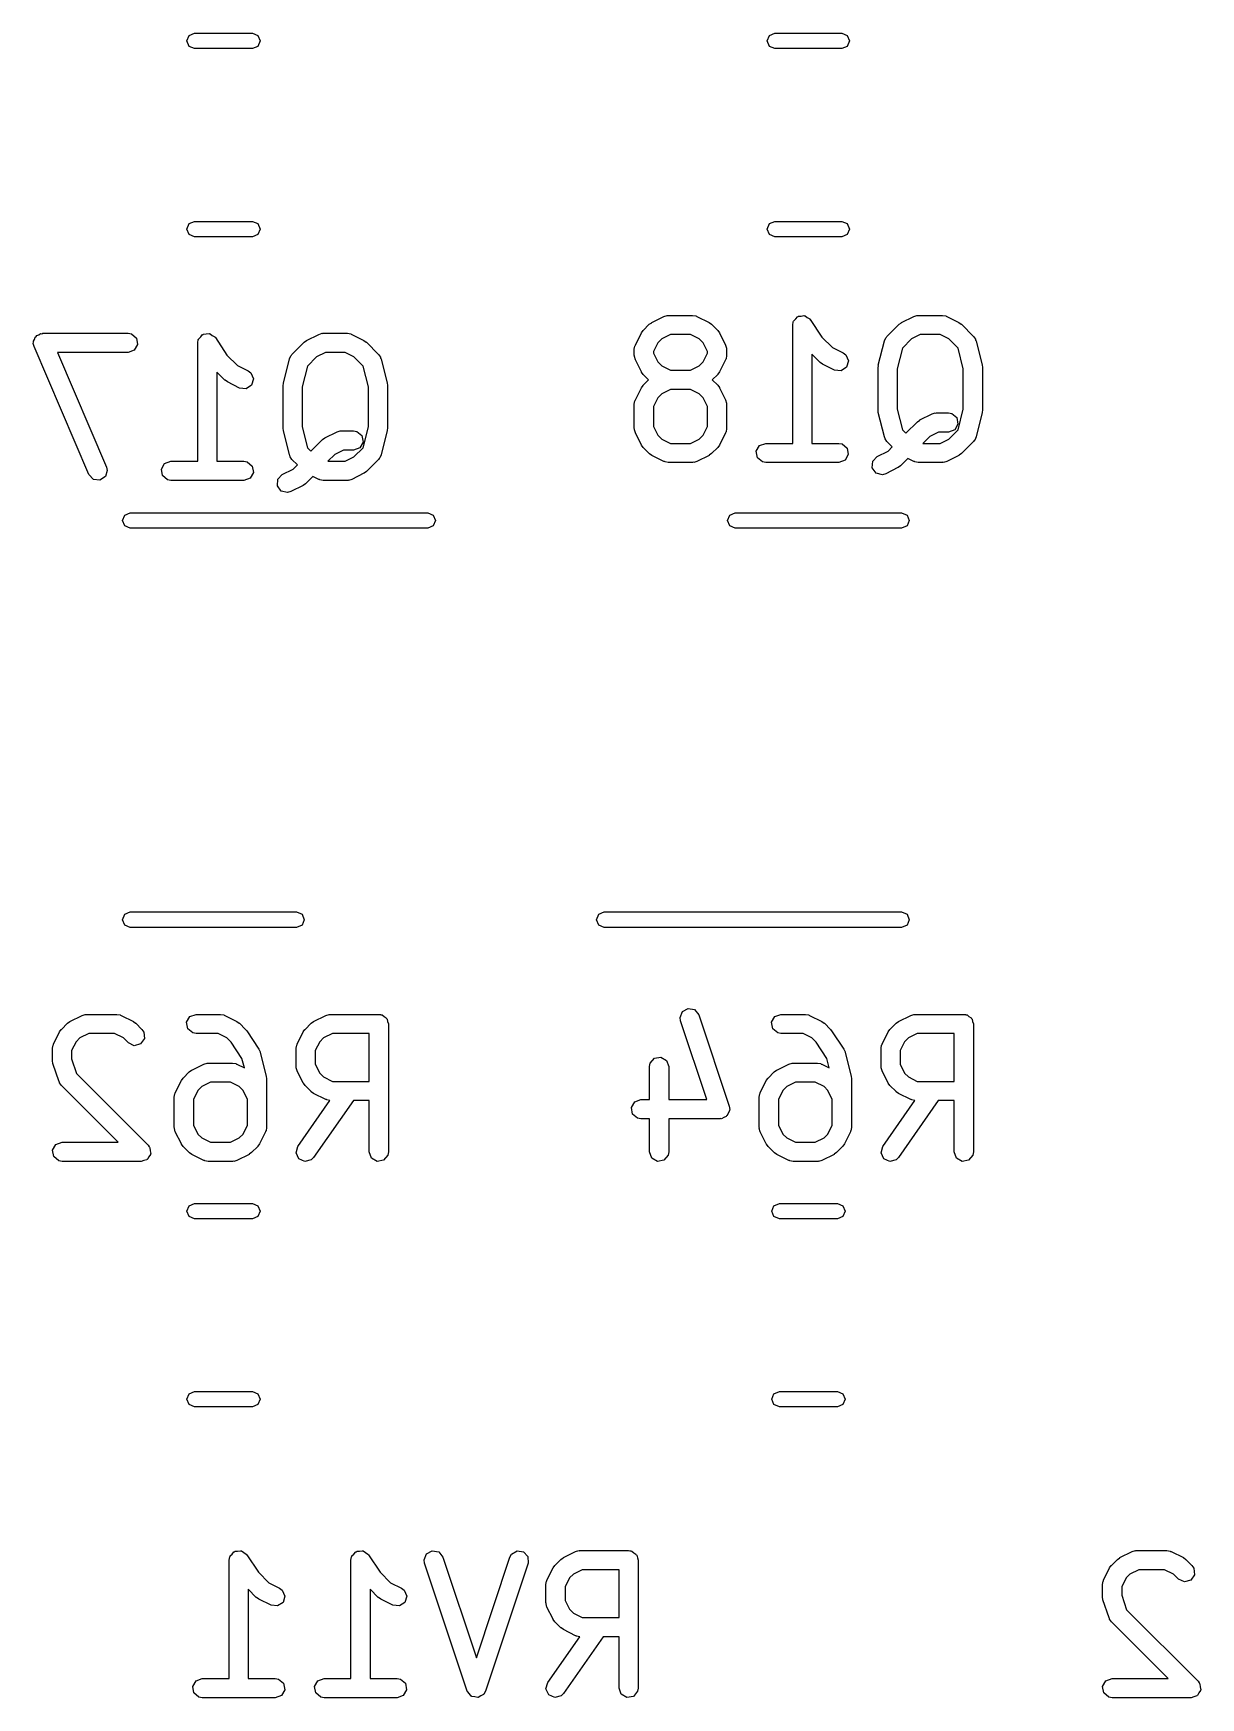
# Model space of a CAD drawing. Extents: x 62 to 228, y -146 to -46.
# Drawn here: x 89.19 to 98.31, y -111.68 to -98.67 of the extents above; entities that cross this region are included whole.
import ezdxf

# ---------------------------------------------------------------- set-up
doc = ezdxf.new("R2010")
doc.units = 0
doc.layers.add('BLACK', color=7, linetype='CONTINUOUS')

msp = doc.modelspace()

# ---------------------------------------------------------------- linework, layer by layer
at = {"layer": 'BLACK', "linetype": 'CONTINUOUS'}
for p, q in [((90.389, -98.7314), (90.4066, -98.689)), ((90.4066, -98.689), (90.449, -98.6714)), ((90.449, -98.6714), (90.9032, -98.6714)), ((90.9032, -98.6714), (90.9456, -98.689)), ((90.9456, -98.689), (90.9632, -98.7314)), ((94.9268, -98.7314), (94.9444, -98.689)), ((94.9444, -98.689), (94.9868, -98.6714)), ((94.9868, -98.6714), (95.5094, -98.6714)), ((95.5094, -98.6714), (95.5518, -98.689)), ((95.5518, -98.689), (95.5694, -98.7314)), ((90.4066, -98.7738), (90.389, -98.7314)), ((90.449, -98.7914), (90.4066, -98.7738)), ((90.9032, -98.7914), (90.449, -98.7914)), ((90.9456, -98.7738), (90.9032, -98.7914)), ((90.9632, -98.7314), (90.9456, -98.7738)), ((94.9444, -98.7738), (94.9268, -98.7314)), ((94.9868, -98.7914), (94.9444, -98.7738)), ((95.5094, -98.7914), (94.9868, -98.7914)), ((95.5518, -98.7738), (95.5094, -98.7914)), ((95.5694, -98.7314), (95.5518, -98.7738)), ((90.4066, -100.159), (90.449, -100.141)), ((90.449, -100.141), (90.9032, -100.141)), ((90.9032, -100.141), (90.9456, -100.159)), ((94.9444, -100.159), (94.9868, -100.141)), ((94.9868, -100.141), (95.5094, -100.141)), ((95.5094, -100.141), (95.5518, -100.159)), ((90.389, -100.201), (90.4066, -100.159)), ((90.4066, -100.244), (90.389, -100.201)), ((90.449, -100.261), (90.4066, -100.244)), ((90.9032, -100.261), (90.449, -100.261)), ((90.9456, -100.244), (90.9032, -100.261)), ((90.9456, -100.159), (90.9632, -100.201)), ((90.9632, -100.201), (90.9456, -100.244)), ((94.9268, -100.201), (94.9444, -100.159)), ((94.9444, -100.244), (94.9268, -100.201)), ((94.9868, -100.261), (94.9444, -100.244)), ((95.5094, -100.261), (94.9868, -100.261)), ((95.5518, -100.244), (95.5094, -100.261)), ((95.5518, -100.159), (95.5694, -100.201)), ((95.5694, -100.201), (95.5518, -100.244)), ((94.023, -100.933), (94.0241, -100.931)), ((94.0241, -100.931), (94.1193, -100.884)), ((94.1193, -100.884), (94.1443, -100.876)), ((94.1443, -100.876), (94.1486, -100.877)), ((94.1486, -100.877), (94.1529, -100.876)), ((94.1529, -100.876), (94.3433, -100.876)), ((94.3433, -100.876), (94.369, -100.88)), ((94.369, -100.88), (94.3724, -100.883)), ((94.3724, -100.883), (94.3769, -100.884)), ((94.3769, -100.884), (94.4721, -100.931)), ((94.4721, -100.931), (94.4901, -100.945)), ((95.1255, -100.951), (95.13, -100.925)), ((95.13, -100.925), (95.1328, -100.922)), ((95.1328, -100.922), (95.1332, -100.918)), ((95.1332, -100.918), (95.149, -100.903)), ((95.149, -100.903), (95.163, -100.886)), ((95.163, -100.886), (95.1672, -100.885)), ((95.1672, -100.885), (95.1703, -100.882)), ((95.1703, -100.882), (95.1921, -100.881)), ((95.1921, -100.881), (95.2135, -100.877)), ((95.2135, -100.877), (95.2172, -100.879)), ((95.2172, -100.879), (95.2215, -100.879)), ((95.2215, -100.879), (95.2391, -100.892)), ((95.2391, -100.892), (95.2579, -100.903)), ((95.2579, -100.903), (95.2594, -100.907)), ((95.2594, -100.907), (95.2629, -100.909)), ((95.2629, -100.909), (95.354, -101.046)), ((95.9753, -100.933), (95.9765, -100.931)), ((95.9765, -100.931), (96.0717, -100.884)), ((96.0717, -100.884), (96.0967, -100.876)), ((96.0967, -100.876), (96.101, -100.877)), ((96.101, -100.877), (96.1052, -100.876)), ((96.1052, -100.876), (96.2957, -100.876)), ((96.2957, -100.876), (96.3214, -100.88)), ((96.3214, -100.88), (96.3248, -100.883)), ((96.3248, -100.883), (96.3293, -100.884)), ((96.3293, -100.884), (96.4245, -100.931)), ((96.4245, -100.931), (96.4425, -100.945)), ((89.1992, -101.063), (89.2042, -101.046)), ((89.2042, -101.046), (89.2116, -101.041)), ((89.2116, -101.041), (89.2161, -101.033)), ((89.2161, -101.033), (89.2325, -101.027)), ((89.2325, -101.027), (89.2471, -101.018)), ((89.2471, -101.018), (89.2559, -101.019)), ((89.2559, -101.019), (89.2643, -101.016)), ((89.2643, -101.016), (89.9309, -101.016)), ((89.9309, -101.016), (89.9566, -101.02)), ((89.9566, -101.02), (89.9959, -101.053)), ((89.9959, -101.053), (90.0048, -101.104)), ((90.4823, -101.062), (90.4827, -101.058)), ((90.4827, -101.058), (90.4985, -101.043)), ((90.4985, -101.043), (90.5125, -101.026)), ((90.5125, -101.026), (90.5167, -101.025)), ((90.5167, -101.025), (90.5198, -101.022)), ((90.5198, -101.022), (90.5416, -101.021)), ((90.5416, -101.021), (90.563, -101.017)), ((90.563, -101.017), (90.5667, -101.019)), ((90.5667, -101.019), (90.571, -101.019)), ((90.571, -101.019), (90.5886, -101.032)), ((90.5886, -101.032), (90.6074, -101.043)), ((90.6074, -101.043), (90.6089, -101.047)), ((90.6089, -101.047), (90.6124, -101.049)), ((90.6124, -101.049), (90.7035, -101.186)), ((91.326, -101.071), (91.4212, -101.024)), ((91.4212, -101.024), (91.4462, -101.016)), ((91.4462, -101.016), (91.4505, -101.017)), ((91.4505, -101.017), (91.4547, -101.016)), ((91.4547, -101.016), (91.6452, -101.016)), ((91.6452, -101.016), (91.6709, -101.02)), ((91.6709, -101.02), (91.6743, -101.023)), ((91.6743, -101.023), (91.6788, -101.024)), ((91.6788, -101.024), (91.774, -101.071)), ((93.8953, -101.108), (93.9429, -101.012)), ((93.9429, -101.012), (93.9563, -100.994)), ((93.9563, -100.994), (93.957, -100.993)), ((93.957, -100.993), (94.0046, -100.945)), ((94.0046, -100.945), (94.023, -100.933)), ((94.102, -101.06), (94.0716, -101.09)), ((94.1706, -101.026), (94.102, -101.06)), ((94.3256, -101.026), (94.1706, -101.026)), ((94.3941, -101.06), (94.3256, -101.026)), ((94.4246, -101.09), (94.3941, -101.06)), ((94.4901, -100.945), (94.4916, -100.945)), ((94.4916, -100.945), (94.5392, -100.993)), ((94.5392, -100.993), (94.5521, -101.011)), ((94.5521, -101.011), (94.5533, -101.012)), ((94.5533, -101.012), (94.6009, -101.108)), ((95.1255, -101.876), (95.1255, -100.951)), ((95.354, -101.046), (95.4354, -101.127)), ((95.842, -101.075), (95.8526, -101.052)), ((95.8526, -101.052), (95.8586, -101.047)), ((95.8586, -101.047), (95.8617, -101.041)), ((95.8617, -101.041), (95.957, -100.945)), ((95.957, -100.945), (95.9753, -100.933)), ((96.0544, -101.06), (95.9825, -101.132)), ((96.1229, -101.026), (96.0544, -101.06)), ((96.278, -101.026), (96.1229, -101.026)), ((96.3465, -101.06), (96.278, -101.026)), ((96.4185, -101.132), (96.3465, -101.06)), ((96.4425, -100.945), (96.444, -100.945)), ((96.444, -100.945), (96.5392, -101.041)), ((96.5392, -101.041), (96.5542, -101.062)), ((89.1894, -101.095), (89.1919, -101.086)), ((89.1953, -101.12), (89.1894, -101.095)), ((89.1904, -101.078), (89.1992, -101.063)), ((89.1919, -101.086), (89.1904, -101.078)), ((89.6239, -102.12), (89.1953, -101.12)), ((89.9309, -101.166), (89.378, -101.166)), ((89.378, -101.166), (89.7618, -102.061)), ((89.9791, -101.148), (89.9309, -101.166)), ((90.0048, -101.104), (89.9791, -101.148)), ((90.475, -101.091), (90.4795, -101.065)), ((90.475, -102.016), (90.475, -101.091)), ((90.4795, -101.065), (90.4823, -101.062)), ((90.7035, -101.186), (90.7849, -101.267)), ((91.2021, -101.192), (91.2081, -101.187)), ((91.2081, -101.187), (91.2112, -101.181)), ((91.2112, -101.181), (91.3065, -101.085)), ((91.3065, -101.085), (91.3248, -101.073)), ((91.3248, -101.073), (91.326, -101.071)), ((91.4724, -101.166), (91.4039, -101.2)), ((91.6275, -101.166), (91.4724, -101.166)), ((91.696, -101.2), (91.6275, -101.166)), ((91.774, -101.071), (91.792, -101.085)), ((91.792, -101.085), (91.7935, -101.085)), ((91.7935, -101.085), (91.8887, -101.181)), ((91.8887, -101.181), (91.9037, -101.202)), ((93.8874, -101.141), (93.8919, -101.116)), ((93.8874, -101.189), (93.8874, -101.141)), ((93.8889, -101.193), (93.8874, -101.189)), ((93.8919, -101.116), (93.8948, -101.112)), ((93.8948, -101.112), (93.8953, -101.108)), ((94.0716, -101.09), (94.0374, -101.159)), ((94.0374, -101.159), (94.0374, -101.171)), ((94.0374, -101.171), (94.0716, -101.24)), ((94.4588, -101.159), (94.4246, -101.09)), ((94.4246, -101.24), (94.4588, -101.171)), ((94.4588, -101.171), (94.4588, -101.159)), ((94.6009, -101.108), (94.6083, -101.133)), ((94.6088, -101.189), (94.6043, -101.215)), ((94.6083, -101.133), (94.6073, -101.137)), ((94.6073, -101.137), (94.6088, -101.141)), ((94.6088, -101.141), (94.6088, -101.189)), ((95.3379, -101.242), (95.2755, -101.179)), ((95.2755, -101.179), (95.2755, -101.876)), ((95.4354, -101.127), (95.5197, -101.169)), ((95.5197, -101.169), (95.5407, -101.185)), ((95.5407, -101.185), (95.5611, -101.232)), ((95.7944, -101.266), (95.842, -101.075)), ((95.9825, -101.132), (95.9421, -101.293)), ((96.4588, -101.293), (96.4185, -101.132)), ((96.5542, -101.062), (96.5548, -101.069)), ((96.5548, -101.069), (96.559, -101.075)), ((96.559, -101.075), (96.6066, -101.266)), ((90.6874, -101.382), (90.625, -101.319)), ((90.625, -101.319), (90.625, -102.016)), ((90.7849, -101.267), (90.8692, -101.309)), ((90.8692, -101.309), (90.8902, -101.325)), ((91.1439, -101.406), (91.1915, -101.215)), ((91.1915, -101.215), (91.2021, -101.192)), ((91.332, -101.272), (91.2916, -101.433)), ((91.4039, -101.2), (91.332, -101.272)), ((91.768, -101.272), (91.696, -101.2)), ((91.8083, -101.433), (91.768, -101.272)), ((91.9037, -101.202), (91.9043, -101.209)), ((91.9043, -101.209), (91.9085, -101.215)), ((91.9085, -101.215), (91.9561, -101.406)), ((93.8879, -101.197), (93.8889, -101.193)), ((93.8953, -101.222), (93.8879, -101.197)), ((93.9429, -101.318), (93.8953, -101.222)), ((93.9441, -101.319), (93.9429, -101.318)), ((93.957, -101.337), (93.9441, -101.319)), ((94.0716, -101.24), (94.102, -101.27)), ((94.102, -101.27), (94.1706, -101.304)), ((94.1706, -101.304), (94.3256, -101.304)), ((94.3256, -101.304), (94.3941, -101.27)), ((94.3941, -101.27), (94.4246, -101.24)), ((94.5533, -101.318), (94.5399, -101.336)), ((94.6009, -101.222), (94.5533, -101.318)), ((94.6014, -101.218), (94.6009, -101.222)), ((94.6043, -101.215), (94.6014, -101.218)), ((95.3394, -101.243), (95.3379, -101.242)), ((95.3574, -101.256), (95.3394, -101.243)), ((95.4527, -101.304), (95.3574, -101.256)), ((95.5036, -101.309), (95.4527, -101.304)), ((95.5464, -101.281), (95.5036, -101.309)), ((95.5611, -101.232), (95.5464, -101.281)), ((95.7921, -101.284), (95.7947, -101.269)), ((95.7921, -101.617), (95.7921, -101.284)), ((95.7947, -101.269), (95.7944, -101.266)), ((95.9421, -101.293), (95.9421, -101.608)), ((96.4588, -101.608), (96.4588, -101.293)), ((96.6066, -101.266), (96.6076, -101.281)), ((96.6076, -101.281), (96.6088, -101.284)), ((96.6088, -101.284), (96.6088, -101.617)), ((90.6889, -101.383), (90.6874, -101.382)), ((90.7069, -101.396), (90.6889, -101.383)), ((90.8022, -101.444), (90.7069, -101.396)), ((90.8531, -101.449), (90.8022, -101.444)), ((90.8959, -101.421), (90.8531, -101.449)), ((90.8902, -101.325), (90.9106, -101.372)), ((90.9106, -101.372), (90.8959, -101.421)), ((91.1416, -101.424), (91.1442, -101.409)), ((91.1416, -101.757), (91.1416, -101.424)), ((91.1442, -101.409), (91.1439, -101.406)), ((91.2916, -101.433), (91.2916, -101.748)), ((91.8083, -101.748), (91.8083, -101.433)), ((91.9561, -101.406), (91.9571, -101.421)), ((91.9571, -101.421), (91.9583, -101.424)), ((91.9583, -101.424), (91.9583, -101.757)), ((93.8953, -101.536), (93.9429, -101.441)), ((93.9429, -101.441), (93.9563, -101.423)), ((93.9563, -101.423), (93.957, -101.422)), ((93.9992, -101.379), (93.957, -101.337)), ((93.957, -101.422), (93.9992, -101.379)), ((94.5392, -101.337), (94.497, -101.379)), ((94.497, -101.379), (94.5392, -101.422)), ((94.5399, -101.336), (94.5392, -101.337)), ((94.5392, -101.422), (94.5521, -101.44)), ((94.5521, -101.44), (94.5533, -101.441)), ((94.5533, -101.441), (94.6009, -101.536)), ((93.8874, -101.57), (93.8919, -101.544)), ((93.8874, -101.76), (93.8874, -101.57)), ((93.8919, -101.544), (93.8948, -101.541)), ((93.8948, -101.541), (93.8953, -101.536)), ((94.0716, -101.519), (94.0374, -101.588)), ((94.102, -101.489), (94.0716, -101.519)), ((94.1706, -101.454), (94.102, -101.489)), ((94.3256, -101.454), (94.1706, -101.454)), ((94.3941, -101.489), (94.3256, -101.454)), ((94.4246, -101.519), (94.3941, -101.489)), ((94.4588, -101.588), (94.4246, -101.519)), ((94.6009, -101.536), (94.6083, -101.561)), ((94.6083, -101.561), (94.6073, -101.566)), ((94.6073, -101.566), (94.6088, -101.57)), ((94.6088, -101.57), (94.6088, -101.76)), ((94.0374, -101.588), (94.0374, -101.743)), ((94.4588, -101.743), (94.4588, -101.588)), ((95.7933, -101.621), (95.7921, -101.617)), ((95.7944, -101.636), (95.7933, -101.621)), ((95.842, -101.826), (95.7944, -101.636)), ((95.9421, -101.608), (95.9825, -101.77)), ((96.01, -101.797), (96.0998, -101.707)), ((96.0998, -101.707), (96.1182, -101.694)), ((96.1182, -101.694), (96.1193, -101.693)), ((96.1193, -101.693), (96.2146, -101.646)), ((96.2146, -101.646), (96.2395, -101.638)), ((96.2395, -101.638), (96.2439, -101.639)), ((96.2439, -101.639), (96.2481, -101.638)), ((96.2481, -101.638), (96.3433, -101.638)), ((96.3433, -101.638), (96.369, -101.642)), ((96.369, -101.642), (96.4083, -101.675)), ((96.4083, -101.675), (96.4172, -101.726)), ((96.4185, -101.77), (96.4588, -101.608)), ((96.6066, -101.636), (96.559, -101.826)), ((96.6088, -101.617), (96.6062, -101.632)), ((96.6062, -101.632), (96.6066, -101.636)), ((91.1428, -101.761), (91.1416, -101.757)), ((91.1439, -101.776), (91.1428, -101.761)), ((91.1915, -101.966), (91.1439, -101.776)), ((91.2916, -101.748), (91.332, -101.91)), ((91.4493, -101.847), (91.4677, -101.834)), ((91.4677, -101.834), (91.4688, -101.833)), ((91.4688, -101.833), (91.5641, -101.786)), ((91.5641, -101.786), (91.589, -101.778)), ((91.589, -101.778), (91.5934, -101.779)), ((91.5934, -101.779), (91.5976, -101.778)), ((91.5976, -101.778), (91.6928, -101.778)), ((91.6928, -101.778), (91.7185, -101.782)), ((91.7185, -101.782), (91.7578, -101.815)), ((91.7578, -101.815), (91.7667, -101.866)), ((91.768, -101.91), (91.8083, -101.748)), ((91.9561, -101.776), (91.9085, -101.966)), ((91.9583, -101.757), (91.9557, -101.772)), ((91.9557, -101.772), (91.9561, -101.776)), ((93.8889, -101.765), (93.8874, -101.76)), ((93.8879, -101.769), (93.8889, -101.765)), ((93.8953, -101.794), (93.8879, -101.769)), ((93.9429, -101.889), (93.8953, -101.794)), ((94.0374, -101.743), (94.0716, -101.811)), ((94.0716, -101.811), (94.102, -101.842)), ((94.3941, -101.842), (94.4246, -101.811)), ((94.4246, -101.811), (94.4588, -101.743)), ((94.6009, -101.794), (94.5533, -101.889)), ((94.6014, -101.789), (94.6009, -101.794)), ((94.6043, -101.786), (94.6014, -101.789)), ((94.6088, -101.76), (94.6043, -101.786)), ((95.8461, -101.832), (95.842, -101.826)), ((95.8468, -101.84), (95.8461, -101.832)), ((95.8617, -101.861), (95.8468, -101.84)), ((95.9825, -101.77), (96.01, -101.797)), ((96.1973, -101.822), (96.1435, -101.876)), ((96.2658, -101.788), (96.1973, -101.822)), ((96.3433, -101.788), (96.2658, -101.788)), ((96.3915, -101.77), (96.3433, -101.788)), ((96.3465, -101.842), (96.4185, -101.77)), ((96.4172, -101.726), (96.3915, -101.77)), ((96.559, -101.826), (96.5483, -101.85)), ((91.1956, -101.972), (91.1915, -101.966)), ((91.332, -101.91), (91.3595, -101.937)), ((91.3595, -101.937), (91.4493, -101.847)), ((91.5468, -101.962), (91.493, -102.016)), ((91.6153, -101.928), (91.5468, -101.962)), ((91.6928, -101.928), (91.6153, -101.928)), ((91.741, -101.91), (91.6928, -101.928)), ((91.696, -101.982), (91.768, -101.91)), ((91.7667, -101.866), (91.741, -101.91)), ((91.9085, -101.966), (91.8978, -101.99)), ((93.9441, -101.89), (93.9429, -101.889)), ((93.957, -101.909), (93.9441, -101.89)), ((94.0046, -101.956), (93.957, -101.909)), ((94.0061, -101.957), (94.0046, -101.956)), ((94.0241, -101.97), (94.0061, -101.957)), ((94.1193, -102.018), (94.0241, -101.97)), ((94.102, -101.842), (94.1706, -101.876)), ((94.1706, -101.876), (94.3256, -101.876)), ((94.3256, -101.876), (94.3941, -101.842)), ((94.4721, -101.97), (94.3769, -102.018)), ((94.4732, -101.969), (94.4721, -101.97)), ((94.4916, -101.956), (94.4732, -101.969)), ((94.5392, -101.909), (94.4916, -101.956)), ((94.5399, -101.907), (94.5392, -101.909)), ((94.5533, -101.889), (94.5399, -101.907)), ((94.8409, -101.938), (94.8666, -101.893)), ((94.8498, -101.988), (94.8409, -101.938)), ((94.8666, -101.893), (94.9148, -101.876)), ((94.9148, -101.876), (95.1255, -101.876)), ((95.2755, -101.876), (95.4862, -101.876)), ((95.4862, -101.876), (95.5118, -101.88)), ((95.5118, -101.88), (95.5511, -101.913)), ((95.5601, -101.964), (95.5344, -102.008)), ((95.5511, -101.913), (95.5601, -101.964)), ((95.786, -101.979), (95.8703, -101.937)), ((95.9039, -101.903), (95.8617, -101.861)), ((95.8703, -101.937), (95.9039, -101.903)), ((96.1435, -101.876), (96.278, -101.876)), ((96.278, -101.876), (96.3465, -101.842)), ((96.4245, -101.97), (96.3293, -102.018)), ((96.4256, -101.969), (96.4245, -101.97)), ((96.444, -101.956), (96.4256, -101.969)), ((96.5392, -101.861), (96.444, -101.956)), ((96.5424, -101.854), (96.5392, -101.861)), ((96.5483, -101.85), (96.5424, -101.854)), ((89.7677, -102.087), (89.7529, -102.136)), ((89.7618, -102.061), (89.7677, -102.087)), ((90.1904, -102.078), (90.2161, -102.033)), ((90.1993, -102.128), (90.1904, -102.078)), ((90.2161, -102.033), (90.2643, -102.016)), ((90.2643, -102.016), (90.475, -102.016)), ((90.625, -102.016), (90.8357, -102.016)), ((90.8357, -102.016), (90.8613, -102.02)), ((90.8613, -102.02), (90.9006, -102.053)), ((90.9006, -102.053), (90.9096, -102.104)), ((91.1355, -102.119), (91.2198, -102.077)), ((91.1963, -101.98), (91.1956, -101.972)), ((91.2112, -102.001), (91.1963, -101.98)), ((91.2534, -102.043), (91.2112, -102.001)), ((91.2198, -102.077), (91.2534, -102.043)), ((91.493, -102.016), (91.6275, -102.016)), ((91.6275, -102.016), (91.696, -101.982)), ((91.7935, -102.096), (91.7751, -102.109)), ((91.8887, -102.001), (91.7935, -102.096)), ((91.8919, -101.994), (91.8887, -102.001)), ((91.8978, -101.99), (91.8919, -101.994)), ((94.1238, -102.018), (94.1193, -102.018)), ((94.1272, -102.021), (94.1238, -102.018)), ((94.1529, -102.026), (94.1272, -102.021)), ((94.3433, -102.026), (94.1529, -102.026)), ((94.3476, -102.024), (94.3433, -102.026)), ((94.3519, -102.025), (94.3476, -102.024)), ((94.3769, -102.018), (94.3519, -102.025)), ((94.8891, -102.021), (94.8498, -101.988)), ((94.9148, -102.026), (94.8891, -102.021)), ((95.4862, -102.026), (94.9148, -102.026)), ((95.5344, -102.008), (95.4862, -102.026)), ((95.7476, -102.067), (95.7507, -102.016)), ((95.7782, -102.109), (95.7476, -102.067)), ((95.7507, -102.016), (95.786, -101.979)), ((95.9483, -102.065), (95.8531, -102.113)), ((95.9494, -102.064), (95.9483, -102.065)), ((95.9678, -102.051), (95.9494, -102.064)), ((96.0248, -101.994), (95.9678, -102.051)), ((96.0717, -102.018), (96.0248, -101.994)), ((96.0762, -102.018), (96.0717, -102.018)), ((96.0796, -102.021), (96.0762, -102.018)), ((96.1052, -102.026), (96.0796, -102.021)), ((96.2957, -102.026), (96.1052, -102.026)), ((96.2999, -102.024), (96.2957, -102.026)), ((96.3043, -102.025), (96.2999, -102.024)), ((96.3293, -102.018), (96.3043, -102.025)), ((89.659, -102.158), (89.6239, -102.12)), ((89.71, -102.164), (89.659, -102.158)), ((89.7529, -102.136), (89.71, -102.164)), ((90.2386, -102.161), (90.1993, -102.128)), ((90.2643, -102.166), (90.2386, -102.161)), ((90.8357, -102.166), (90.2643, -102.166)), ((90.8839, -102.148), (90.8357, -102.166)), ((90.9096, -102.104), (90.8839, -102.148)), ((91.0971, -102.207), (91.1002, -102.156)), ((91.1277, -102.249), (91.0971, -102.207)), ((91.1002, -102.156), (91.1355, -102.119)), ((91.2978, -102.205), (91.2026, -102.253)), ((91.2989, -102.204), (91.2978, -102.205)), ((91.3173, -102.191), (91.2989, -102.204)), ((91.3743, -102.134), (91.3173, -102.191)), ((91.4212, -102.158), (91.3743, -102.134)), ((91.4257, -102.158), (91.4212, -102.158)), ((91.4291, -102.161), (91.4257, -102.158)), ((91.4547, -102.166), (91.4291, -102.161)), ((91.6452, -102.166), (91.4547, -102.166)), ((91.6494, -102.164), (91.6452, -102.166)), ((91.6538, -102.165), (91.6494, -102.164)), ((91.6788, -102.158), (91.6538, -102.165)), ((91.774, -102.11), (91.6788, -102.158)), ((91.7751, -102.109), (91.774, -102.11)), ((95.8281, -102.121), (95.7782, -102.109)), ((95.8531, -102.113), (95.8281, -102.121)), ((91.1776, -102.261), (91.1277, -102.249)), ((91.2026, -102.253), (91.1776, -102.261)), ((89.8876, -102.478), (89.9052, -102.436)), ((89.9052, -102.521), (89.8876, -102.478)), ((89.9052, -102.436), (89.9476, -102.418)), ((89.9476, -102.418), (92.2726, -102.418)), ((92.2726, -102.418), (92.315, -102.436)), ((92.315, -102.436), (92.3326, -102.478)), ((92.3326, -102.478), (92.315, -102.521)), ((94.6166, -102.478), (94.6342, -102.436)), ((94.6342, -102.521), (94.6166, -102.478)), ((94.6342, -102.436), (94.6766, -102.418)), ((94.6766, -102.418), (95.9766, -102.418)), ((95.9766, -102.418), (96.019, -102.436)), ((96.019, -102.436), (96.0366, -102.478)), ((96.0366, -102.478), (96.019, -102.521)), ((89.9476, -102.538), (89.9052, -102.521)), ((92.2726, -102.538), (89.9476, -102.538)), ((92.315, -102.521), (92.2726, -102.538)), ((94.6766, -102.538), (94.6342, -102.521)), ((95.9766, -102.538), (94.6766, -102.538)), ((96.019, -102.521), (95.9766, -102.538)), ((89.8876, -105.598), (89.9052, -105.556)), ((89.9052, -105.641), (89.8876, -105.598)), ((89.9052, -105.556), (89.9476, -105.538)), ((89.9476, -105.538), (91.2476, -105.538)), ((91.2476, -105.538), (91.29, -105.556)), ((91.29, -105.556), (91.3076, -105.598)), ((91.3076, -105.598), (91.29, -105.641)), ((93.5916, -105.598), (93.6092, -105.556)), ((93.6092, -105.641), (93.5916, -105.598)), ((93.6092, -105.556), (93.6516, -105.538)), ((93.6516, -105.538), (95.9766, -105.538)), ((95.9766, -105.538), (96.019, -105.556)), ((96.019, -105.556), (96.0366, -105.598)), ((96.0366, -105.598), (96.019, -105.641)), ((89.9476, -105.658), (89.9052, -105.641)), ((91.2476, -105.658), (89.9476, -105.658)), ((91.29, -105.641), (91.2476, -105.658)), ((93.6516, -105.658), (93.6092, -105.641)), ((95.9766, -105.658), (93.6516, -105.658)), ((96.019, -105.641), (95.9766, -105.658)), ((89.4748, -106.395), (89.4759, -106.393)), ((89.4759, -106.393), (89.5711, -106.346)), ((89.5711, -106.346), (89.5961, -106.338)), ((89.5961, -106.338), (89.6005, -106.339)), ((89.6005, -106.339), (89.6047, -106.338)), ((89.6047, -106.338), (89.8428, -106.338)), ((89.8428, -106.338), (89.8684, -106.342)), ((89.8684, -106.342), (89.8719, -106.345)), ((89.8719, -106.345), (89.8763, -106.346)), ((89.8763, -106.346), (89.9715, -106.393)), ((89.9715, -106.393), (89.9896, -106.407)), ((90.388, -106.4), (90.4136, -106.355)), ((90.4136, -106.355), (90.4618, -106.338)), ((90.4618, -106.338), (90.6523, -106.338)), ((90.6523, -106.338), (90.6779, -106.342)), ((90.6779, -106.342), (90.6814, -106.345)), ((90.6814, -106.345), (90.6858, -106.346)), ((90.6858, -106.346), (90.7811, -106.393)), ((90.7811, -106.393), (90.7991, -106.407)), ((91.3795, -106.395), (91.3807, -106.393)), ((91.3807, -106.393), (91.4759, -106.346)), ((91.4759, -106.346), (91.5009, -106.338)), ((91.5009, -106.338), (91.5052, -106.339)), ((91.5052, -106.339), (91.5094, -106.338)), ((91.5094, -106.338), (91.8904, -106.338)), ((91.8904, -106.338), (91.9001, -106.339)), ((91.9001, -106.339), (91.9034, -106.339)), ((91.9034, -106.339), (91.9063, -106.341)), ((91.9063, -106.341), (91.916, -106.342)), ((91.916, -106.342), (91.931, -106.355)), ((91.931, -106.355), (91.9478, -106.365)), ((91.9478, -106.365), (91.9502, -106.371)), ((91.9502, -106.371), (91.9553, -106.375)), ((91.9553, -106.375), (91.9587, -106.394)), ((94.2446, -106.363), (94.2634, -106.315)), ((94.2484, -106.389), (94.2446, -106.363)), ((94.4536, -107.004), (94.2484, -106.389)), ((94.2634, -106.315), (94.3085, -106.291)), ((94.3085, -106.291), (94.3588, -106.301)), ((94.3588, -106.301), (94.3907, -106.341)), ((94.3907, -106.341), (94.6288, -107.056)), ((94.96, -106.4), (94.9856, -106.355)), ((94.9856, -106.355), (95.0338, -106.338)), ((95.0338, -106.338), (95.2243, -106.338)), ((95.2243, -106.338), (95.2499, -106.342)), ((95.2499, -106.342), (95.2534, -106.345)), ((95.2534, -106.345), (95.2578, -106.346)), ((95.2578, -106.346), (95.3531, -106.393)), ((95.3531, -106.393), (95.3711, -106.407)), ((95.9515, -106.395), (95.9527, -106.393)), ((95.9527, -106.393), (96.0479, -106.346)), ((96.0479, -106.346), (96.0729, -106.338)), ((96.0729, -106.338), (96.0772, -106.339)), ((96.0772, -106.339), (96.0814, -106.338)), ((96.0814, -106.338), (96.4624, -106.338)), ((96.4624, -106.338), (96.4721, -106.339)), ((96.4721, -106.339), (96.4754, -106.339)), ((96.4754, -106.339), (96.4783, -106.341)), ((96.4783, -106.341), (96.488, -106.342)), ((96.488, -106.342), (96.503, -106.355)), ((96.503, -106.355), (96.5198, -106.365)), ((96.5198, -106.365), (96.5222, -106.371)), ((96.5222, -106.371), (96.5273, -106.375)), ((96.5273, -106.375), (96.5307, -106.394)), ((89.3471, -106.57), (89.3947, -106.474)), ((89.3947, -106.474), (89.4081, -106.456)), ((89.4081, -106.456), (89.4088, -106.455)), ((89.4088, -106.455), (89.4564, -106.407)), ((89.4564, -106.407), (89.4748, -106.395)), ((89.5539, -106.522), (89.5235, -106.552)), ((89.6224, -106.488), (89.5539, -106.522)), ((89.8251, -106.488), (89.6224, -106.488)), ((89.8936, -106.522), (89.8251, -106.488)), ((89.9326, -106.561), (89.8936, -106.522)), ((89.9896, -106.407), (89.991, -106.407)), ((89.991, -106.407), (90.0387, -106.455)), ((90.0387, -106.455), (90.0536, -106.476)), ((90.0536, -106.476), (90.0581, -106.527)), ((90.3969, -106.45), (90.388, -106.4)), ((90.4362, -106.483), (90.3969, -106.45)), ((90.4618, -106.488), (90.4362, -106.483)), ((90.6346, -106.488), (90.4618, -106.488)), ((90.7031, -106.522), (90.6346, -106.488)), ((90.7369, -106.556), (90.7031, -106.522)), ((90.7991, -106.407), (90.8006, -106.407)), ((90.8006, -106.407), (90.8482, -106.455)), ((90.8482, -106.455), (90.8547, -106.464)), ((90.8547, -106.464), (90.8576, -106.466)), ((90.8576, -106.466), (90.9528, -106.609)), ((91.2519, -106.57), (91.2995, -106.474)), ((91.2995, -106.474), (91.3129, -106.456)), ((91.3129, -106.456), (91.3135, -106.455)), ((91.3135, -106.455), (91.3612, -106.407)), ((91.3612, -106.407), (91.3795, -106.395)), ((91.4586, -106.522), (91.4282, -106.552)), ((91.5271, -106.488), (91.4586, -106.522)), ((91.8154, -106.488), (91.5271, -106.488)), ((91.8154, -106.862), (91.8154, -106.488)), ((91.9587, -106.394), (91.9654, -106.413)), ((91.9654, -106.413), (91.9654, -107.413)), ((94.9689, -106.45), (94.96, -106.4)), ((95.0082, -106.483), (94.9689, -106.45)), ((95.0338, -106.488), (95.0082, -106.483)), ((95.2066, -106.488), (95.0338, -106.488)), ((95.2751, -106.522), (95.2066, -106.488)), ((95.3089, -106.556), (95.2751, -106.522)), ((95.3711, -106.407), (95.3726, -106.407)), ((95.3726, -106.407), (95.4202, -106.455)), ((95.4202, -106.455), (95.4267, -106.464)), ((95.4267, -106.464), (95.4296, -106.466)), ((95.4296, -106.466), (95.5248, -106.609)), ((95.8239, -106.57), (95.8715, -106.474)), ((95.8715, -106.474), (95.8849, -106.456)), ((95.8849, -106.456), (95.8855, -106.455)), ((95.8855, -106.455), (95.9332, -106.407)), ((95.9332, -106.407), (95.9515, -106.395)), ((96.0306, -106.522), (96.0002, -106.552)), ((96.0991, -106.488), (96.0306, -106.522)), ((96.3874, -106.488), (96.0991, -106.488)), ((96.3874, -106.862), (96.3874, -106.488)), ((96.5307, -106.394), (96.5374, -106.413)), ((96.5374, -106.413), (96.5374, -107.413)), ((89.3392, -106.603), (89.3437, -106.578)), ((89.3392, -106.698), (89.3392, -106.603)), ((89.3437, -106.578), (89.3466, -106.574)), ((89.3466, -106.574), (89.3471, -106.57)), ((89.5235, -106.552), (89.4892, -106.621)), ((89.4892, -106.621), (89.4892, -106.686)), ((89.9791, -106.583), (89.9326, -106.561)), ((90.0286, -106.569), (89.9791, -106.583)), ((90.0581, -106.527), (90.0286, -106.569)), ((90.8208, -106.682), (90.7369, -106.556)), ((90.9528, -106.609), (90.9629, -106.632)), ((90.9629, -106.632), (90.9631, -106.633)), ((90.9631, -106.633), (91.0108, -106.823)), ((91.244, -106.603), (91.2485, -106.578)), ((91.244, -106.746), (91.244, -106.603)), ((91.2485, -106.578), (91.2514, -106.574)), ((91.2514, -106.574), (91.2519, -106.57)), ((91.4282, -106.552), (91.394, -106.621)), ((91.394, -106.621), (91.394, -106.728)), ((95.3928, -106.682), (95.3089, -106.556)), ((95.5248, -106.609), (95.5349, -106.632)), ((95.5349, -106.632), (95.5351, -106.633)), ((95.5351, -106.633), (95.5828, -106.823)), ((95.816, -106.603), (95.8205, -106.578)), ((95.816, -106.746), (95.816, -106.603)), ((95.8205, -106.578), (95.8234, -106.574)), ((95.8234, -106.574), (95.8239, -106.57)), ((96.0002, -106.552), (95.966, -106.621)), ((95.966, -106.621), (95.966, -106.728)), ((89.3398, -106.7), (89.3392, -106.698)), ((89.343, -106.722), (89.3398, -106.7)), ((89.3907, -106.865), (89.343, -106.722)), ((89.4892, -106.686), (89.5274, -106.801)), ((90.4088, -106.788), (90.4271, -106.775)), ((90.4271, -106.775), (90.4283, -106.774)), ((90.4283, -106.774), (90.5235, -106.727)), ((90.5235, -106.727), (90.5485, -106.719)), ((90.5485, -106.719), (90.5528, -106.72)), ((90.5528, -106.72), (90.5571, -106.719)), ((90.5571, -106.719), (90.7475, -106.719)), ((90.7475, -106.719), (90.7732, -106.723)), ((90.7732, -106.723), (90.7766, -106.726)), ((90.7766, -106.726), (90.7811, -106.727)), ((90.7811, -106.727), (90.8393, -106.756)), ((90.8393, -106.756), (90.8208, -106.682)), ((91.2455, -106.75), (91.244, -106.746)), ((91.2444, -106.755), (91.2455, -106.75)), ((91.2519, -106.78), (91.2444, -106.755)), ((91.2995, -106.875), (91.2519, -106.78)), ((91.394, -106.728), (91.4282, -106.797)), ((94.0064, -106.746), (94.011, -106.72)), ((94.0064, -107.004), (94.0064, -106.746)), ((94.011, -106.72), (94.0439, -106.681)), ((94.0439, -106.681), (94.0945, -106.672)), ((94.0945, -106.672), (94.1389, -106.698)), ((94.1389, -106.698), (94.1564, -106.746)), ((94.1564, -106.746), (94.1564, -107.004)), ((94.9808, -106.788), (94.9991, -106.775)), ((94.9991, -106.775), (95.0003, -106.774)), ((95.0003, -106.774), (95.0955, -106.727)), ((95.0955, -106.727), (95.1205, -106.719)), ((95.1205, -106.719), (95.1248, -106.72)), ((95.1248, -106.72), (95.1291, -106.719)), ((95.1291, -106.719), (95.3195, -106.719)), ((95.3195, -106.719), (95.3452, -106.723)), ((95.3452, -106.723), (95.3486, -106.726)), ((95.3486, -106.726), (95.3531, -106.727)), ((95.3531, -106.727), (95.4113, -106.756)), ((95.4113, -106.756), (95.3928, -106.682)), ((95.8175, -106.75), (95.816, -106.746)), ((95.8164, -106.755), (95.8175, -106.75)), ((95.8239, -106.78), (95.8164, -106.755)), ((95.8715, -106.875), (95.8239, -106.78)), ((95.966, -106.728), (96.0002, -106.797)), ((89.3935, -106.869), (89.3907, -106.865)), ((89.3938, -106.873), (89.3935, -106.869)), ((89.4088, -106.894), (89.3938, -106.873)), ((89.8522, -107.338), (89.4088, -106.894)), ((89.5274, -106.801), (90.0863, -107.36)), ((90.2995, -106.951), (90.3471, -106.855)), ((90.3471, -106.855), (90.3605, -106.837)), ((90.3605, -106.837), (90.3612, -106.836)), ((90.3612, -106.836), (90.4088, -106.788)), ((90.5062, -106.903), (90.4758, -106.933)), ((90.5748, -106.869), (90.5062, -106.903)), ((90.7298, -106.869), (90.5748, -106.869)), ((90.7983, -106.903), (90.7298, -106.869)), ((90.8287, -106.933), (90.7983, -106.903)), ((91.0108, -106.823), (91.0118, -106.838)), ((91.0118, -106.838), (91.013, -106.841)), ((91.013, -106.841), (91.013, -107.222)), ((91.3007, -106.876), (91.2995, -106.875)), ((91.3135, -106.894), (91.3007, -106.876)), ((91.3612, -106.942), (91.3135, -106.894)), ((91.4282, -106.797), (91.4586, -106.827)), ((91.4586, -106.827), (91.5271, -106.862)), ((91.5271, -106.862), (91.8154, -106.862)), ((94.8715, -106.951), (94.9191, -106.855)), ((94.9191, -106.855), (94.9325, -106.837)), ((94.9325, -106.837), (94.9332, -106.836)), ((94.9332, -106.836), (94.9808, -106.788)), ((95.0782, -106.903), (95.0478, -106.933)), ((95.1468, -106.869), (95.0782, -106.903)), ((95.3018, -106.869), (95.1468, -106.869)), ((95.3703, -106.903), (95.3018, -106.869)), ((95.4007, -106.933), (95.3703, -106.903)), ((95.5828, -106.823), (95.5838, -106.838)), ((95.5838, -106.838), (95.585, -106.841)), ((95.585, -106.841), (95.585, -107.222)), ((95.8727, -106.876), (95.8715, -106.875)), ((95.8855, -106.894), (95.8727, -106.876)), ((95.9332, -106.942), (95.8855, -106.894)), ((96.0002, -106.797), (96.0306, -106.827)), ((96.0306, -106.827), (96.0991, -106.862)), ((96.0991, -106.862), (96.3874, -106.862)), ((90.2916, -106.984), (90.2961, -106.959)), ((90.2916, -107.222), (90.2916, -106.984)), ((90.2961, -106.959), (90.299, -106.955)), ((90.299, -106.955), (90.2995, -106.951)), ((90.4758, -106.933), (90.4416, -107.002)), ((90.4416, -107.002), (90.4416, -107.205)), ((90.863, -107.002), (90.8287, -106.933)), ((90.863, -107.205), (90.863, -107.002)), ((91.2575, -107.37), (91.5084, -107.011)), ((91.3626, -106.943), (91.3612, -106.942)), ((91.3807, -106.956), (91.3626, -106.943)), ((91.6913, -107.012), (91.3804, -107.456)), ((91.4759, -107.004), (91.3807, -106.956)), ((91.4803, -107.004), (91.4759, -107.004)), ((91.4838, -107.007), (91.4803, -107.004)), ((91.5084, -107.011), (91.4838, -107.007)), ((91.8154, -107.012), (91.6913, -107.012)), ((91.8154, -107.413), (91.8154, -107.012)), ((93.8647, -107.066), (93.8904, -107.022)), ((93.8904, -107.022), (93.9386, -107.004)), ((93.9386, -107.004), (94.0064, -107.004)), ((94.1564, -107.004), (94.4536, -107.004)), ((94.8636, -106.984), (94.8681, -106.959)), ((94.8636, -107.222), (94.8636, -106.984)), ((94.8681, -106.959), (94.871, -106.955)), ((94.871, -106.955), (94.8715, -106.951)), ((95.0478, -106.933), (95.0136, -107.002)), ((95.0136, -107.002), (95.0136, -107.205)), ((95.435, -107.002), (95.4007, -106.933)), ((95.435, -107.205), (95.435, -107.002)), ((95.8295, -107.37), (96.0804, -107.011)), ((95.9346, -106.943), (95.9332, -106.942)), ((95.9527, -106.956), (95.9346, -106.943)), ((96.2633, -107.012), (95.9524, -107.456)), ((96.0479, -107.004), (95.9527, -106.956)), ((96.0523, -107.004), (96.0479, -107.004)), ((96.0558, -107.007), (96.0523, -107.004)), ((96.0804, -107.011), (96.0558, -107.007)), ((96.3874, -107.012), (96.2633, -107.012)), ((96.3874, -107.413), (96.3874, -107.012)), ((93.8736, -107.117), (93.8647, -107.066)), ((93.9129, -107.15), (93.8736, -107.117)), ((93.9386, -107.154), (93.9129, -107.15)), ((94.0064, -107.154), (93.9386, -107.154)), ((94.0064, -107.413), (94.0064, -107.154)), ((94.5576, -107.154), (94.1564, -107.154)), ((94.1564, -107.154), (94.1564, -107.413)), ((94.563, -107.152), (94.5576, -107.154)), ((94.5686, -107.154), (94.563, -107.152)), ((94.5866, -107.144), (94.5686, -107.154)), ((94.6058, -107.137), (94.5866, -107.144)), ((94.6087, -107.132), (94.6058, -107.137)), ((94.6137, -107.129), (94.6087, -107.132)), ((94.6213, -107.11), (94.6137, -107.129)), ((94.6315, -107.092), (94.6213, -107.11)), ((94.6288, -107.056), (94.6326, -107.081)), ((94.6326, -107.081), (94.6305, -107.087)), ((94.6305, -107.087), (94.6315, -107.092)), ((90.2931, -107.227), (90.2916, -107.222)), ((90.2921, -107.231), (90.2931, -107.227)), ((90.2995, -107.256), (90.2921, -107.231)), ((90.3471, -107.351), (90.2995, -107.256)), ((90.4416, -107.205), (90.4758, -107.273)), ((90.4758, -107.273), (90.5062, -107.304)), ((90.5062, -107.304), (90.5748, -107.338)), ((90.7298, -107.338), (90.7983, -107.304)), ((90.7983, -107.304), (90.8287, -107.273)), ((90.8287, -107.273), (90.863, -107.205)), ((91.0051, -107.256), (90.9575, -107.351)), ((91.0056, -107.251), (91.0051, -107.256)), ((91.0085, -107.248), (91.0056, -107.251)), ((91.013, -107.222), (91.0085, -107.248)), ((94.8651, -107.227), (94.8636, -107.222)), ((94.8641, -107.231), (94.8651, -107.227)), ((94.8715, -107.256), (94.8641, -107.231)), ((94.9191, -107.351), (94.8715, -107.256)), ((95.0136, -107.205), (95.0478, -107.273)), ((95.0478, -107.273), (95.0782, -107.304)), ((95.0782, -107.304), (95.1468, -107.338)), ((95.3018, -107.338), (95.3703, -107.304)), ((95.3703, -107.304), (95.4007, -107.273)), ((95.4007, -107.273), (95.435, -107.205)), ((95.5771, -107.256), (95.5295, -107.351)), ((95.5776, -107.251), (95.5771, -107.256)), ((95.5805, -107.248), (95.5776, -107.251)), ((95.585, -107.222), (95.5805, -107.248)), ((89.3403, -107.4), (89.366, -107.355)), ((89.3492, -107.45), (89.3403, -107.4)), ((89.366, -107.355), (89.4142, -107.338)), ((89.4142, -107.338), (89.8522, -107.338)), ((90.0863, -107.36), (90.0957, -107.373)), ((90.1057, -107.432), (90.0927, -107.451)), ((90.0957, -107.373), (90.0982, -107.375)), ((90.0982, -107.375), (90.0985, -107.377)), ((90.0985, -107.377), (90.1012, -107.381)), ((90.1012, -107.381), (90.1032, -107.404)), ((90.1032, -107.404), (90.1071, -107.426)), ((90.1071, -107.426), (90.1054, -107.429)), ((90.1054, -107.429), (90.1057, -107.432)), ((90.3483, -107.352), (90.3471, -107.351)), ((90.3612, -107.371), (90.3483, -107.352)), ((90.4088, -107.418), (90.3612, -107.371)), ((90.4103, -107.419), (90.4088, -107.418)), ((90.4283, -107.432), (90.4103, -107.419)), ((90.5235, -107.48), (90.4283, -107.432)), ((90.5748, -107.338), (90.7298, -107.338)), ((90.8763, -107.432), (90.7811, -107.48)), ((90.8774, -107.431), (90.8763, -107.432)), ((90.8958, -107.418), (90.8774, -107.431)), ((90.9434, -107.371), (90.8958, -107.418)), ((90.9441, -107.369), (90.9434, -107.371)), ((90.9575, -107.351), (90.9441, -107.369)), ((91.2442, -107.419), (91.2575, -107.37)), ((91.2659, -107.466), (91.2442, -107.419)), ((91.8329, -107.461), (91.8154, -107.413)), ((91.9654, -107.413), (91.9609, -107.438)), ((94.024, -107.461), (94.0064, -107.413)), ((94.1564, -107.413), (94.1519, -107.438)), ((94.9203, -107.352), (94.9191, -107.351)), ((94.9332, -107.371), (94.9203, -107.352)), ((94.9808, -107.418), (94.9332, -107.371)), ((94.9823, -107.419), (94.9808, -107.418)), ((95.0003, -107.432), (94.9823, -107.419)), ((95.0955, -107.48), (95.0003, -107.432)), ((95.1468, -107.338), (95.3018, -107.338)), ((95.4483, -107.432), (95.3531, -107.48)), ((95.4494, -107.431), (95.4483, -107.432)), ((95.4678, -107.418), (95.4494, -107.431)), ((95.5154, -107.371), (95.4678, -107.418)), ((95.5161, -107.369), (95.5154, -107.371)), ((95.5295, -107.351), (95.5161, -107.369)), ((95.8162, -107.419), (95.8295, -107.37)), ((95.8379, -107.466), (95.8162, -107.419)), ((96.4049, -107.461), (96.3874, -107.413)), ((96.5374, -107.413), (96.5329, -107.438)), ((89.3885, -107.483), (89.3492, -107.45)), ((89.4142, -107.488), (89.3885, -107.483)), ((90.0332, -107.488), (89.4142, -107.488)), ((90.0545, -107.48), (90.0332, -107.488)), ((90.0763, -107.474), (90.0545, -107.48)), ((90.0782, -107.471), (90.0763, -107.474)), ((90.0815, -107.47), (90.0782, -107.471)), ((90.0927, -107.451), (90.0815, -107.47)), ((90.528, -107.48), (90.5235, -107.48)), ((90.5314, -107.483), (90.528, -107.48)), ((90.5571, -107.488), (90.5314, -107.483)), ((90.7475, -107.488), (90.5571, -107.488)), ((90.7517, -107.486), (90.7475, -107.488)), ((90.7561, -107.487), (90.7517, -107.486)), ((90.7811, -107.48), (90.7561, -107.487)), ((91.3124, -107.487), (91.2659, -107.466)), ((91.362, -107.474), (91.3124, -107.487)), ((91.3804, -107.456), (91.362, -107.474)), ((91.8774, -107.487), (91.8329, -107.461)), ((91.9279, -107.478), (91.8774, -107.487)), ((91.9609, -107.438), (91.9279, -107.478)), ((94.0684, -107.487), (94.024, -107.461)), ((94.1189, -107.478), (94.0684, -107.487)), ((94.1519, -107.438), (94.1189, -107.478)), ((95.1, -107.48), (95.0955, -107.48)), ((95.1034, -107.483), (95.1, -107.48)), ((95.1291, -107.488), (95.1034, -107.483)), ((95.3195, -107.488), (95.1291, -107.488)), ((95.3237, -107.486), (95.3195, -107.488)), ((95.3281, -107.487), (95.3237, -107.486)), ((95.3531, -107.48), (95.3281, -107.487)), ((95.8844, -107.487), (95.8379, -107.466)), ((95.934, -107.474), (95.8844, -107.487)), ((95.9524, -107.456), (95.934, -107.474)), ((96.4494, -107.487), (96.4049, -107.461)), ((96.4999, -107.478), (96.4494, -107.487)), ((96.5329, -107.438), (96.4999, -107.478)), ((90.4066, -107.833), (90.449, -107.815)), ((90.449, -107.815), (90.9032, -107.815)), ((90.9032, -107.815), (90.9456, -107.833)), ((94.9786, -107.833), (95.021, -107.815)), ((95.021, -107.815), (95.4752, -107.815)), ((95.4752, -107.815), (95.5176, -107.833)), ((90.389, -107.875), (90.4066, -107.833)), ((90.4066, -107.918), (90.389, -107.875)), ((90.449, -107.935), (90.4066, -107.918)), ((90.9032, -107.935), (90.449, -107.935)), ((90.9456, -107.918), (90.9032, -107.935)), ((90.9456, -107.833), (90.9632, -107.875)), ((90.9632, -107.875), (90.9456, -107.918)), ((94.961, -107.875), (94.9786, -107.833)), ((94.9786, -107.918), (94.961, -107.875)), ((95.021, -107.935), (94.9786, -107.918)), ((95.4752, -107.935), (95.021, -107.935)), ((95.5176, -107.918), (95.4752, -107.935)), ((95.5176, -107.833), (95.5352, -107.875)), ((95.5352, -107.875), (95.5176, -107.918)), ((90.389, -109.345), (90.4066, -109.303)), ((90.4066, -109.388), (90.389, -109.345)), ((90.4066, -109.303), (90.449, -109.285)), ((90.449, -109.285), (90.9032, -109.285)), ((90.9032, -109.285), (90.9456, -109.303)), ((90.9456, -109.303), (90.9632, -109.345)), ((90.9632, -109.345), (90.9456, -109.388)), ((94.961, -109.345), (94.9786, -109.303)), ((94.9786, -109.388), (94.961, -109.345)), ((94.9786, -109.303), (95.021, -109.285)), ((95.021, -109.285), (95.4752, -109.285)), ((95.4752, -109.285), (95.5176, -109.303)), ((95.5176, -109.303), (95.5352, -109.345)), ((95.5352, -109.345), (95.5176, -109.388)), ((90.449, -109.405), (90.4066, -109.388)), ((90.9032, -109.405), (90.449, -109.405)), ((90.9456, -109.388), (90.9032, -109.405)), ((95.021, -109.405), (94.9786, -109.388)), ((95.4752, -109.405), (95.021, -109.405)), ((95.5176, -109.388), (95.4752, -109.405)), ((90.7281, -110.57), (90.7438, -110.555)), ((90.7438, -110.555), (90.7578, -110.538)), ((90.7578, -110.538), (90.7621, -110.537)), ((90.7621, -110.537), (90.7652, -110.534)), ((90.7652, -110.534), (90.7869, -110.533)), ((90.7869, -110.533), (90.8084, -110.529)), ((90.8084, -110.529), (90.8121, -110.531)), ((90.8121, -110.531), (90.8164, -110.531)), ((90.8164, -110.531), (90.8339, -110.544)), ((90.8339, -110.544), (90.8528, -110.555)), ((90.8528, -110.555), (90.8543, -110.559)), ((91.6805, -110.57), (91.6962, -110.555)), ((91.6962, -110.555), (91.7102, -110.538)), ((91.7102, -110.538), (91.7145, -110.537)), ((91.7145, -110.537), (91.7176, -110.534)), ((91.7176, -110.534), (91.7393, -110.533)), ((91.7393, -110.533), (91.7607, -110.529)), ((91.7607, -110.529), (91.7645, -110.531)), ((91.7645, -110.531), (91.7688, -110.531)), ((91.7688, -110.531), (91.7863, -110.544)), ((91.7863, -110.544), (91.8052, -110.555)), ((91.8052, -110.555), (91.8066, -110.559)), ((92.2442, -110.601), (92.263, -110.553)), ((92.263, -110.553), (92.3081, -110.529)), ((92.3081, -110.529), (92.3584, -110.539)), ((92.3584, -110.539), (92.3903, -110.579)), ((92.9147, -110.579), (92.9271, -110.556)), ((92.9271, -110.556), (92.9708, -110.529)), ((92.9708, -110.529), (93.0215, -110.537)), ((93.0215, -110.537), (93.0556, -110.575)), ((93.3332, -110.583), (93.4285, -110.536)), ((93.4285, -110.536), (93.4534, -110.528)), ((93.4534, -110.528), (93.4578, -110.529)), ((93.4578, -110.529), (93.462, -110.528)), ((93.462, -110.528), (93.843, -110.528)), ((93.843, -110.528), (93.8527, -110.529)), ((93.8527, -110.529), (93.856, -110.529)), ((93.856, -110.529), (93.8589, -110.531)), ((93.8589, -110.531), (93.8686, -110.532)), ((93.8686, -110.532), (93.8835, -110.545)), ((93.8835, -110.545), (93.9004, -110.555)), ((93.9004, -110.555), (93.9027, -110.561)), ((97.6833, -110.583), (97.7786, -110.536)), ((97.7786, -110.536), (97.8035, -110.528)), ((97.8035, -110.528), (97.8079, -110.529)), ((97.8079, -110.529), (97.8121, -110.528)), ((97.8121, -110.528), (98.0502, -110.528)), ((98.0502, -110.528), (98.0758, -110.532)), ((98.0758, -110.532), (98.0793, -110.535)), ((98.0793, -110.535), (98.0837, -110.536)), ((98.0837, -110.536), (98.179, -110.583)), ((90.7203, -110.603), (90.7249, -110.577)), ((90.7203, -111.528), (90.7203, -110.603)), ((90.7249, -110.577), (90.7276, -110.574)), ((90.7276, -110.574), (90.7281, -110.57)), ((90.8543, -110.559), (90.8577, -110.561)), ((90.8577, -110.561), (90.9489, -110.698)), ((91.6727, -110.603), (91.6772, -110.577)), ((91.6727, -111.528), (91.6727, -110.603)), ((91.6772, -110.577), (91.68, -110.574)), ((91.68, -110.574), (91.6805, -110.57)), ((91.8066, -110.559), (91.8101, -110.561)), ((91.8101, -110.561), (91.9012, -110.698)), ((92.248, -110.626), (92.2442, -110.601)), ((92.5813, -111.626), (92.248, -110.626)), ((92.3903, -110.579), (92.6525, -111.366)), ((92.6525, -111.366), (92.9147, -110.579)), ((93.057, -110.626), (92.7236, -111.626)), ((93.0556, -110.575), (93.057, -110.626)), ((93.2044, -110.76), (93.2521, -110.664)), ((93.2521, -110.664), (93.2654, -110.646)), ((93.2654, -110.646), (93.2661, -110.645)), ((93.2661, -110.645), (93.3137, -110.597)), ((93.3137, -110.597), (93.3321, -110.585)), ((93.3321, -110.585), (93.3332, -110.583)), ((93.4797, -110.678), (93.4112, -110.712)), ((93.768, -110.678), (93.4797, -110.678)), ((93.768, -111.052), (93.768, -110.678)), ((93.9027, -110.561), (93.9079, -110.565)), ((93.9079, -110.565), (93.9113, -110.584)), ((93.9113, -110.584), (93.918, -110.603)), ((93.918, -110.603), (93.918, -111.603)), ((97.5545, -110.76), (97.6022, -110.664)), ((97.6022, -110.664), (97.6155, -110.646)), ((97.6155, -110.646), (97.6162, -110.645)), ((97.6162, -110.645), (97.6638, -110.597)), ((97.6638, -110.597), (97.6822, -110.585)), ((97.6822, -110.585), (97.6833, -110.583)), ((97.8298, -110.678), (97.7613, -110.712)), ((98.0325, -110.678), (97.8298, -110.678)), ((98.101, -110.712), (98.0325, -110.678)), ((98.179, -110.583), (98.197, -110.597)), ((98.197, -110.597), (98.1985, -110.597)), ((98.1985, -110.597), (98.2461, -110.645)), ((98.2461, -110.645), (98.261, -110.666)), ((98.261, -110.666), (98.2655, -110.717)), ((90.9489, -110.698), (91.0302, -110.779)), ((91.0302, -110.779), (91.1146, -110.821)), ((91.9012, -110.698), (91.9826, -110.779)), ((91.9826, -110.779), (92.067, -110.821)), ((93.1965, -110.793), (93.2011, -110.768)), ((93.1965, -110.936), (93.1965, -110.793)), ((93.2011, -110.768), (93.2039, -110.764)), ((93.2039, -110.764), (93.2044, -110.76)), ((93.3808, -110.742), (93.3465, -110.811)), ((93.3465, -110.811), (93.3465, -110.918)), ((93.4112, -110.712), (93.3808, -110.742)), ((97.5466, -110.793), (97.5511, -110.768)), ((97.5466, -110.888), (97.5466, -110.793)), ((97.5511, -110.768), (97.554, -110.764)), ((97.554, -110.764), (97.5545, -110.76)), ((97.7309, -110.742), (97.6966, -110.811)), ((97.6966, -110.811), (97.6966, -110.876)), ((97.7613, -110.712), (97.7309, -110.742)), ((98.14, -110.751), (98.101, -110.712)), ((98.1865, -110.773), (98.14, -110.751)), ((98.2361, -110.759), (98.1865, -110.773)), ((98.2655, -110.717), (98.2361, -110.759)), ((90.9328, -110.894), (90.8703, -110.831)), ((90.8703, -110.831), (90.8703, -111.528)), ((90.9343, -110.895), (90.9328, -110.894)), ((90.9523, -110.908), (90.9343, -110.895)), ((91.0475, -110.956), (90.9523, -110.908)), ((91.1413, -110.933), (91.0985, -110.961)), ((91.1146, -110.821), (91.1355, -110.837)), ((91.1355, -110.837), (91.1559, -110.884)), ((91.1559, -110.884), (91.1413, -110.933)), ((91.8852, -110.894), (91.8227, -110.831)), ((91.8227, -110.831), (91.8227, -111.528)), ((91.8866, -110.895), (91.8852, -110.894)), ((91.9047, -110.908), (91.8866, -110.895)), ((91.9999, -110.956), (91.9047, -110.908)), ((92.0937, -110.933), (92.0509, -110.961)), ((92.067, -110.821), (92.0879, -110.837)), ((92.0879, -110.837), (92.1083, -110.884)), ((92.1083, -110.884), (92.0937, -110.933)), ((93.1981, -110.94), (93.1965, -110.936)), ((93.197, -110.945), (93.1981, -110.94)), ((93.2044, -110.97), (93.197, -110.945)), ((93.3465, -110.918), (93.3808, -110.987)), ((97.5472, -110.89), (97.5466, -110.888)), ((97.5505, -110.912), (97.5472, -110.89)), ((97.5981, -111.055), (97.5505, -110.912)), ((97.6966, -110.876), (97.7348, -110.991)), ((91.0985, -110.961), (91.0475, -110.956)), ((92.0509, -110.961), (91.9999, -110.956)), ((93.2521, -111.065), (93.2044, -110.97)), ((93.2533, -111.066), (93.2521, -111.065)), ((93.2661, -111.084), (93.2533, -111.066)), ((93.3808, -110.987), (93.4112, -111.017)), ((93.4112, -111.017), (93.4797, -111.052)), ((93.4797, -111.052), (93.768, -111.052)), ((97.6009, -111.059), (97.5981, -111.055)), ((97.6013, -111.063), (97.6009, -111.059)), ((97.6162, -111.084), (97.6013, -111.063)), ((97.7348, -110.991), (98.2937, -111.55)), ((93.2101, -111.56), (93.4609, -111.201)), ((93.3137, -111.132), (93.2661, -111.084)), ((93.3152, -111.133), (93.3137, -111.132)), ((93.3332, -111.146), (93.3152, -111.133)), ((93.6439, -111.202), (93.333, -111.646)), ((93.4285, -111.194), (93.3332, -111.146)), ((93.4329, -111.194), (93.4285, -111.194)), ((93.4364, -111.197), (93.4329, -111.194)), ((93.4609, -111.201), (93.4364, -111.197)), ((93.768, -111.202), (93.6439, -111.202)), ((93.768, -111.603), (93.768, -111.202)), ((98.0596, -111.528), (97.6162, -111.084)), ((90.4358, -111.59), (90.4614, -111.545)), ((90.4447, -111.64), (90.4358, -111.59)), ((90.4614, -111.545), (90.5096, -111.528)), ((90.5096, -111.528), (90.7203, -111.528)), ((90.8703, -111.528), (91.0811, -111.528)), ((91.0811, -111.528), (91.1067, -111.532)), ((91.1067, -111.532), (91.146, -111.565)), ((91.146, -111.565), (91.1549, -111.616)), ((91.3881, -111.59), (91.4138, -111.545)), ((91.3971, -111.64), (91.3881, -111.59)), ((91.4138, -111.545), (91.462, -111.528)), ((91.462, -111.528), (91.6727, -111.528)), ((91.8227, -111.528), (92.0334, -111.528)), ((92.0334, -111.528), (92.0591, -111.532)), ((92.0591, -111.532), (92.0984, -111.565)), ((92.0984, -111.565), (92.1073, -111.616)), ((93.1968, -111.609), (93.2101, -111.56)), ((97.5478, -111.59), (97.5734, -111.545)), ((97.5567, -111.64), (97.5478, -111.59)), ((97.5734, -111.545), (97.6216, -111.528)), ((97.6216, -111.528), (98.0596, -111.528)), ((98.2937, -111.55), (98.3031, -111.563)), ((98.3031, -111.563), (98.3056, -111.565)), ((98.3056, -111.565), (98.306, -111.567)), ((98.306, -111.567), (98.3086, -111.571)), ((98.3086, -111.571), (98.3106, -111.594)), ((98.3106, -111.594), (98.3145, -111.616)), ((90.484, -111.673), (90.4447, -111.64)), ((90.5096, -111.678), (90.484, -111.673)), ((91.0811, -111.678), (90.5096, -111.678)), ((91.1293, -111.66), (91.0811, -111.678)), ((91.1549, -111.616), (91.1293, -111.66)), ((91.4364, -111.673), (91.3971, -111.64)), ((91.462, -111.678), (91.4364, -111.673)), ((92.0334, -111.678), (91.462, -111.678)), ((92.0816, -111.66), (92.0334, -111.678)), ((92.1073, -111.616), (92.0816, -111.66)), ((92.5827, -111.628), (92.5813, -111.626)), ((92.5827, -111.63), (92.5827, -111.628)), ((92.5985, -111.648), (92.5827, -111.63)), ((92.6132, -111.667), (92.5985, -111.648)), ((92.6153, -111.667), (92.6132, -111.667)), ((92.6168, -111.669), (92.6153, -111.667)), ((92.6402, -111.672), (92.6168, -111.669)), ((92.6635, -111.677), (92.6402, -111.672)), ((92.6654, -111.676), (92.6635, -111.677)), ((92.6675, -111.676), (92.6654, -111.676)), ((92.6877, -111.664), (92.6675, -111.676)), ((92.7086, -111.653), (92.6877, -111.664)), ((92.7094, -111.651), (92.7086, -111.653)), ((92.7112, -111.649), (92.7094, -111.651)), ((92.7236, -111.626), (92.7112, -111.649)), ((93.2185, -111.656), (93.1968, -111.609)), ((93.265, -111.677), (93.2185, -111.656)), ((93.3146, -111.664), (93.265, -111.677)), ((93.333, -111.646), (93.3146, -111.664)), ((93.7855, -111.651), (93.768, -111.603)), ((93.8299, -111.677), (93.7855, -111.651)), ((93.8805, -111.668), (93.8299, -111.677)), ((93.9134, -111.628), (93.8805, -111.668)), ((93.918, -111.603), (93.9134, -111.628)), ((97.596, -111.673), (97.5567, -111.64)), ((97.6216, -111.678), (97.596, -111.673)), ((98.2407, -111.678), (97.6216, -111.678)), ((98.2619, -111.67), (98.2407, -111.678)), ((98.2837, -111.664), (98.2619, -111.67)), ((98.2857, -111.661), (98.2837, -111.664)), ((98.2889, -111.66), (98.2857, -111.661)), ((98.3002, -111.641), (98.2889, -111.66)), ((98.3131, -111.622), (98.3002, -111.641)), ((98.3145, -111.616), (98.3128, -111.619)), ((98.3128, -111.619), (98.3131, -111.622))]:
    msp.add_line(p, q, dxfattribs=at)

doc.saveas('drawing.dxf')
